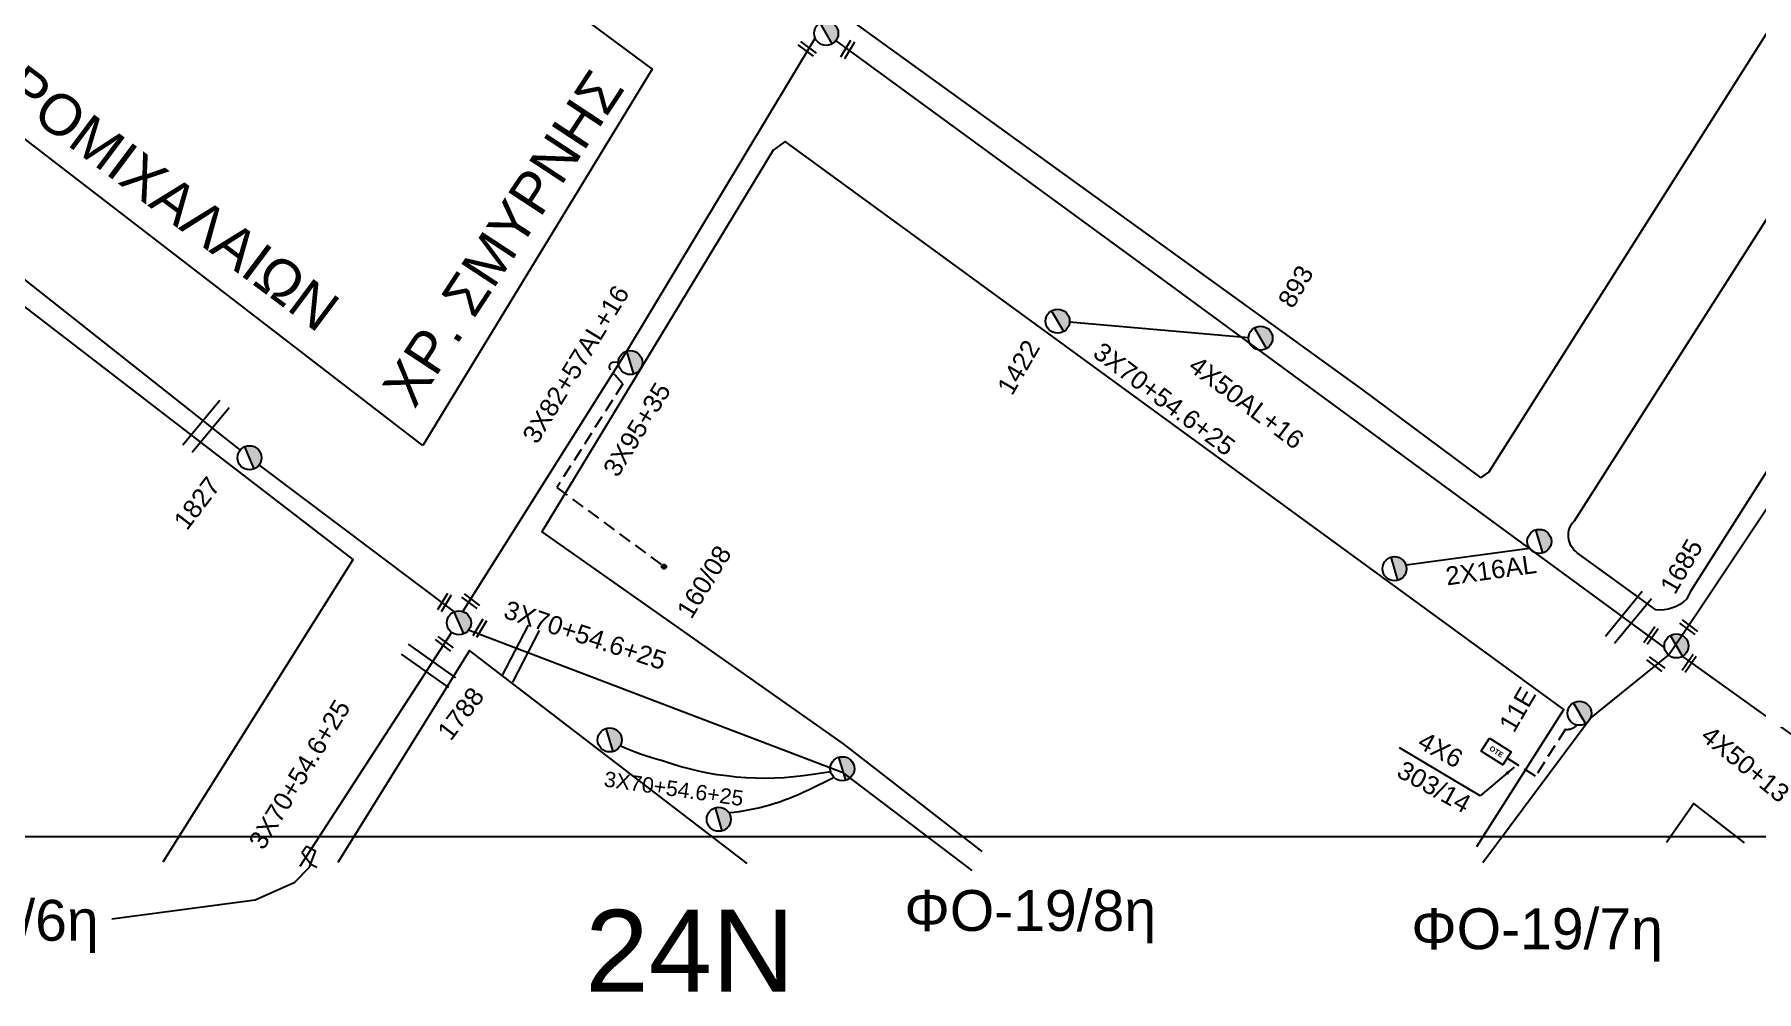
# Model space of a CAD drawing. Header units: millimetres. Extents: x 2999 to 5218, y 1863 to 2903.
# Drawn here: x 4372.3 to 4541, y 1872.6 to 1966.3 of the extents above; entities that cross this region are included whole.
import ezdxf

# ---------------------------------------------------------------- set-up
doc = ezdxf.new("R2010")
doc.units = ezdxf.units.MM
doc.header["$LTSCALE"] = 0.5
doc.linetypes.add('DASHED', pattern=[19.05, 12.7, -6.35])
for name, color, linetype in [('Pillar OTE', 7, 'Continuous'), ('Άγνωστα', 7, 'Continuous'), ('Γυμνά εναέρια ΧΤ (1Φ)   2x16AL', 7, 'Continuous'), ('Γυμνά εναέρια ΧΤ και ΦΟΠ (3Φ)   4x50+16AL', 7, 'Continuous'), ('Επιγραφές - Σχήματα', 7, 'Continuous'), ('Μηχανική τομή', 7, 'Continuous'), ('Στύλος ΦΜ', 7, 'Continuous'), ('Στύλος ΦΜ @ 1', 7, 'Continuous'), ('Συνδέσεις', 7, 'Continuous'), ('Συνεστραμμένα ΧΤ   3x70+54.6+25 AL', 7, 'SYN_LINE'), ('Τομή', 7, 'Continuous'), ('Υπόβαθρο ΔΕΗ', 7, 'Continuous'), ('Υπόγεια καλώδια Παροχών ΧΤ   4x6', 7, 'DASHED')]:
    doc.layers.add(name, color=color, linetype=linetype)
doc.styles.add('arial', font='ARIAL.TTF')
doc.styles.get("Standard").update_dxf_attribs({"font": 'ARIAL.TTF'})
doc.linetypes.add('SYN_LINE', pattern='A,0.5,-0.0001,["/\\/\\/\\/",Standard,S=0.1,R=0,X=0,Y=-0.05],-0.25', length=0.7501)
doc.dimstyles.new('ISO-25', dxfattribs={"dimtxt": 2.5, "dimasz": 2.5, "dimexe": 1.25, "dimexo": 0.625, "dimtad": 1, "dimtxsty": 'Standard', "dimcen": 2.5, "dimadec": 0, "dimazin": 0, "dimtfac": 1, "dimtmove": 0, "dimatfit": 3, "dimfxl": 1, "dimarcsym": 0})

# ---------------------------------------------------------------- blocks, each defined once
blk = doc.blocks.new('ΜΗΧΑΝΙΚΗ ΤΟΜΗ')
at = {"layer": 'Μηχανική τομή', "ltscale": 40}
for p, q in [((-1.89, 0.78), (1.89, 0.78)), ((1.89, 0), (-1.89, 0))]:
    blk.add_line(p, q, dxfattribs=at)
blk = doc.blocks.new('ΤΟΜΗ')
at = {"layer": 'Τομή', "ltscale": 40}
for p, q in [((-5.68, 0), (5.68, 0)), ((5.68, -2.33), (-5.68, -2.33))]:
    blk.add_line(p, q, dxfattribs=at)
blk = doc.blocks.new('ΥΠΑΡΧΩΝ ΤΣΙΜΕΝΤΕΝΙΟΣ ΣΤΥΛΟΣ')
at = {"layer": 'Στύλος ΦΜ'}
blk.add_hatch(color=7, dxfattribs=at).paths.add_polyline_path([(-1.29, -2.28, 0.574793), (2.62, 0, 0.268822), (1.3, 2.27)])
at = {"layer": 'Στύλος ΦΜ', "color": 7}
blk.add_line((-1.29, -2.28), (1.3, 2.27), dxfattribs=at)
blk.add_circle((0, 0), 2.62, dxfattribs=at)
at = {"layer": 'Στύλος ΦΜ', "flags": 4}
for tag, p in [('ΑΡΙΘΜΟΣ', (-4.68, 8.05)), ('ΤΥΠΟΣ', (-4.91, 3.03))]:
    blk.add_attdef(tag, p, '', height=4, dxfattribs=at)
blk = doc.blocks.new('_ΣΥΝΔΕΣΗ')
at = {"layer": 'Συνδέσεις', "linetype": 'SYN_LINE', "ltscale": 40}
blk.add_hatch(color=256, dxfattribs=at).paths.add_polyline_path([(0.5, -0.01, 1), (-0.5, -0.01, 1)])
at = {"layer": 'Συνδέσεις'}
blk.add_circle((0, -0.01), 0.5, dxfattribs=at)
blk = doc.blocks.new('PILLAR ΟΤΕ')
at = {"layer": 'Pillar OTE', "ltscale": 40}
blk.add_lwpolyline([(-3.31, 2.02), (3.39, 2.02), (3.39, -1.99), (-3.31, -1.99)], close=True, dxfattribs=at)
at = {"layer": 'Pillar OTE', "insert": (-1.81, 0.71), "char_height": 1.3575, "width": 109.961, "attachment_point": 1}
blk.add_mtext('{\\fArial|b1|i0|c161|p34;OTE}', dxfattribs=at)

msp = doc.modelspace()

# ---------------------------------------------------------------- linework, layer by layer
at = {"layer": 'Άγνωστα', "color": 151, "ltscale": 20}
msp.add_lwpolyline([(4414.28, 1909.82), (4430.35, 1935.32), (4448.78, 1965.95)], dxfattribs=at)
at = {"layer": 'Άγνωστα', "color": 30, "ltscale": 40}
msp.add_lwpolyline([(4531.94, 1906.31), (4482.7, 1942.42), (4450.81, 1965.73)], dxfattribs=at)
at = {"layer": 'Άγνωστα', "color": 151, "linetype": 'DASHED', "ltscale": 0.2}
msp.add_lwpolyline([(4429.51, 1934.22), (4429.51, 1934.22), (4429.03, 1934.21, 0.641623), (4428.72, 1933.48, -0.001843), (4429.95, 1932.1), (4423.48, 1921.96), (4433.98, 1914.21)], format="xyb", dxfattribs=at)
at = {"layer": 'Άγνωστα', "color": 151, "linetype": 'SYN_LINE', "ltscale": 20}
msp.add_lwpolyline([(4394.33, 1924.16), (4413.44, 1909.79)], dxfattribs=at)
at = {"layer": 'Άγνωστα', "color": 1, "linetype": 'SYN_LINE', "ltscale": 20}
msp.add_lwpolyline([(4413.18, 1907.77), (4398.32, 1884.85)], dxfattribs=at)
at = {"layer": 'Άγνωστα', "color": 27, "linetype": 'SYN_LINE', "ltscale": 20}
msp.add_lwpolyline([(4464.15, 1884.48), (4451.58, 1893.98), (4414.84, 1907.99)], dxfattribs=at)
at = {"layer": 'Άγνωστα', "color": 2, "ltscale": 40}
msp.add_lwpolyline([(4533.7, 1905.43), (4559.93, 1886.65)], dxfattribs=at)
at = {"layer": 'Άγνωστα', "color": 27, "linetype": 'SYN_LINE', "ltscale": 20}
msp.add_lwpolyline([(4450.3, 1894.14), (4448.55, 1893.86, -0.125276), (4433.72, 1895.23, -0.041947), (4429.68, 1896.66, -1.150639)], format="xyb", dxfattribs=at)
at = {"layer": 'Άγνωστα', "color": 27, "ltscale": 40}
msp.add_lwpolyline([(4450.63, 1893.58), (4448.13, 1892.34, -0.090719), (4440.34, 1890.1, 20.048021)], format="xyb", dxfattribs=at)
at = {"layer": 'Γυμνά εναέρια ΧΤ (1Φ)   2x16AL', "color": 30, "ltscale": 40}
msp.add_lwpolyline([(4518.74, 1915.99), (4506.64, 1914.34)], dxfattribs=at)
at = {"layer": 'Γυμνά εναέρια ΧΤ και ΦΟΠ (3Φ)   4x50+16AL', "color": 2, "linetype": 'Continuous', "ltscale": 0.2}
msp.add_lwpolyline([(4514.14, 1885.25), (4524.67, 1899.33), (4532.34, 1905.56), (4535.26, 1909.9), (4565.34, 1954.96), (4582.98, 1996.83)], dxfattribs=at)
at = {"layer": 'Επιγραφές - Σχήματα'}
msp.add_lwpolyline([(3017.22, 2889.47), (5045.69, 2889.47), (5045.69, 1887.75), (3017.22, 1887.75)], close=True, dxfattribs=at)
at = {"layer": 'Επιγραφές - Σχήματα', "ltscale": 0.2}
msp.add_lwpolyline([(4379.92, 1879.74), (4393.93, 1881.61), (4397.83, 1883.34), (4399.27, 1884.79), (4399.85, 1886.37), (4398.98, 1886.81), (4398.55, 1886.23), (4399.41, 1885.08), (4399.99, 1884.79)], dxfattribs=at)
at = {"layer": 'Συνεστραμμένα ΧΤ   3x70+54.6+25 AL', "color": 62, "ltscale": 20}
msp.add_lwpolyline([(4341.58, 1964.79), (4362.81, 1949.04), (4392.48, 1925.61)], dxfattribs=at)
at = {"layer": 'Συνεστραμμένα ΧΤ   3x70+54.6+25 AL', "color": 30, "ltscale": 15}
msp.add_lwpolyline([(4491.21, 1936.61), (4473.69, 1938.14)], dxfattribs=at)
at = {"layer": 'Υπόβαθρο ΔΕΗ'}
for points in [[(4513.96, 1922.92), (4514.75, 1923.46), (4544.15, 1969.94), (4543.05, 1971.04), (4483.58, 2017.8), (4482.49, 2017.22), (4452.66, 1967.4), (4502.23, 1931.61), (4513.96, 1922.92)], [(4410.35, 1926.07), (4348.29, 1973.88), (4370.54, 2009.06), (4432.81, 1962.91), (4410.35, 1926.07)], [(4384.93, 1885.32), (4403.54, 1914.91), (4341.01, 1963), (4315.66, 1923.77), (4315.83, 1923.17), (4357.11, 1892.17), (4367.3, 1884.84)], [(4513.56, 1886.8), (4522.1, 1900.23), (4445.83, 1955.82), (4444.68, 1954.97), (4422.03, 1917.61), (4451.53, 1896.86), (4465.1, 1886.31)], [(4442.12, 1885.16), (4414.93, 1905.99), (4402.04, 1885.24)], [(4513.91, 1891.76), (4505.98, 1896.46)], [(4539.78, 1887.18), (4534.81, 1891.03), (4532.13, 1887.22)]]:
    msp.add_lwpolyline(points, dxfattribs=at)
msp.add_lwpolyline([(4523.12, 1918.71), (4548.22, 1958.07), (4552.28, 1963.81), (4561.7, 1956.36, -0.328911), (4562.04, 1955.11), (4534.51, 1911.84), (4534.11, 1911.03, -0.227386), (4531.09, 1909.99), (4523.4, 1915.57, -0.456019), (4523.12, 1918.71, 0.036665)], format="xyb", dxfattribs=at)
at = {"layer": 'Υπόγεια καλώδια Παροχών ΧΤ   4x6', "color": 2, "linetype": 'DASHED', "ltscale": 0.2}
msp.add_lwpolyline([(4523.38, 1898.71, -0.246091), (4522.24, 1898.29), (4519.32, 1893.7), (4516.54, 1895.46)], format="xyb", dxfattribs=at)

# ---------------------------------------------------------------- block references
at = {"layer": 'Pillar OTE', "xscale": 0.3750000000000001, "yscale": 0.3750000000000001, "zscale": 0.3750000000000001, "rotation": 327.5670267742871}
msp.add_blockref('PILLAR ΟΤΕ', (4515.44, 1896.12), dxfattribs=at)
at = {"layer": 'Μηχανική τομή'}
for p, xscale, yscale, zscale, rotation in [((4447.87, 1964.73), 0.4999999999999995, 0.4999999999999995, 0.4999999999999995, 323.5804355050505), ((4452.13, 1964.73), 0.4999999999999994, 0.4999999999999994, 0.4999999999999994, 58.8348111286886), ((4412.66, 1910.61), 0.4999999999999994, 0.4999999999999994, 0.4999999999999994, 58.8348111286886), ((4414.93, 1910.67), 0.4999999999999995, 0.4999999999999995, 0.4999999999999995, 323.5804355050505), ((4416.11, 1908.09), 0.4999999999999994, 0.4999999999999994, 0.4999999999999994, 58.8348111286886), ((4534.19, 1908.12), 0.4999999999999994, 0.4999999999999994, 0.4999999999999994, 323.4536695641671), ((4412.35, 1906.51), 0.4999999999999995, 0.4999999999999995, 0.4999999999999995, 323.5804355050505), ((4530.79, 1907.35), 0.4999999999999994, 0.4999999999999994, 0.4999999999999994, 55.12179364433318), ((4534.52, 1904.63), 0.4999999999999994, 0.4999999999999994, 0.4999999999999994, 55.12179364433318), ((4530.97, 1904.52), 0.4999999999999994, 0.4999999999999994, 0.4999999999999994, 323.4536695641671)]:
    msp.add_blockref('ΜΗΧΑΝΙΚΗ ΤΟΜΗ', p, dxfattribs=dict(at, xscale=xscale, yscale=yscale, zscale=zscale, rotation=rotation))
at = {"layer": 'Στύλος ΦΜ @ 1', "ltscale": 40}
ref = msp.add_blockref('ΥΠΑΡΧΩΝ ΤΣΙΜΕΝΤΕΝΙΟΣ ΣΤΥΛΟΣ', (4449.86, 1966.42), dxfattribs=dict(at, xscale=0.4499999999998182, yscale=0.4499999999998182, zscale=0.4499999999998182, rotation=59.86363930638384))
ref.add_attrib('ΤΥΠΟΣ', '697', (4457.43, 1967.39), dxfattribs={"layer": 'Στύλος ΦΜ', "height": 1.8, "rotation": 59.8636, "flags": 4})
ref = msp.add_blockref('ΥΠΑΡΧΩΝ ΤΣΙΜΕΝΤΕΝΙΟΣ ΣΤΥΛΟΣ', (4492.39, 1936.58), dxfattribs=dict(at, xscale=0.4499999999998182, yscale=0.4499999999998182, zscale=0.4499999999998182, rotation=59.86363930638384))
ref.add_attrib('ΤΥΠΟΣ', '893', (4495.55, 1939.37), dxfattribs={"layer": 'Στύλος ΦΜ', "height": 1.8, "rotation": 59.8636, "flags": 4})
ref = msp.add_blockref('ΥΠΑΡΧΩΝ ΤΣΙΜΕΝΤΕΝΙΟΣ ΣΤΥΛΟΣ', (4472.52, 1938.24), dxfattribs=dict(at, xscale=0.4499999999998182, yscale=0.4499999999998182, zscale=0.4499999999998182, rotation=59.86363930638384))
ref.add_attrib('ΤΥΠΟΣ', '1422', (4468.06, 1930.86), dxfattribs={"layer": 'Στύλος ΦΜ', "height": 1.8, "rotation": 59.8636, "flags": 4})
at = {"layer": 'Στύλος ΦΜ @ 1', "ltscale": 40, "xscale": 0.4499999999998182, "yscale": 0.4499999999998182, "zscale": 0.4499999999998182, "rotation": 46.14286593804238}
for p in [(4430.68, 1934.19), (4519.69, 1916.68), (4505.51, 1914.01), (4428.66, 1897.25), (4451.44, 1894.43), (4439.34, 1889.48)]:
    msp.add_blockref('ΥΠΑΡΧΩΝ ΤΣΙΜΕΝΤΕΝΙΟΣ ΣΤΥΛΟΣ', p, dxfattribs=at)
at = {"layer": 'Στύλος ΦΜ @ 1', "ltscale": 40}
ref = msp.add_blockref('ΥΠΑΡΧΩΝ ΤΣΙΜΕΝΤΕΝΙΟΣ ΣΤΥΛΟΣ', (4393.39, 1924.87), dxfattribs=dict(at, xscale=0.4499999999998183, yscale=0.4499999999998183, zscale=0.4499999999998183, rotation=52.63929407640403))
ref.add_attrib('ΤΥΠΟΣ', '1827', (4387.26, 1917.66), dxfattribs={"layer": 'Στύλος ΦΜ', "height": 1.8, "rotation": 52.6393, "flags": 4})
ref = msp.add_blockref('ΥΠΑΡΧΩΝ ΤΣΙΜΕΝΤΕΝΙΟΣ ΣΤΥΛΟΣ', (4533.11, 1906.45), dxfattribs=dict(at, xscale=0.4499999999998182, yscale=0.4499999999998182, zscale=0.4499999999998182, rotation=59.86363930638384))
ref.add_attrib('ΤΥΠΟΣ', '1685', (4532.97, 1911.38), dxfattribs={"layer": 'Στύλος ΦΜ', "height": 1.8, "rotation": 59.8636, "flags": 4})
ref = msp.add_blockref('ΥΠΑΡΧΩΝ ΤΣΙΜΕΝΤΕΝΙΟΣ ΣΤΥΛΟΣ', (4413.9, 1908.71), dxfattribs=dict(at, xscale=0.4499999999998183, yscale=0.4499999999998183, zscale=0.4499999999998183, rotation=52.63929407640403))
ref.add_attrib('ΤΥΠΟΣ', '1788', (4413.09, 1897.06), dxfattribs={"layer": 'Στύλος ΦΜ', "height": 1.8, "rotation": 52.6393, "flags": 4})
ref = msp.add_blockref('ΥΠΑΡΧΩΝ ΤΣΙΜΕΝΤΕΝΙΟΣ ΣΤΥΛΟΣ', (4523.62, 1899.86), dxfattribs=dict(at, xscale=0.4499999999998182, yscale=0.4499999999998182, zscale=0.4499999999998182, rotation=59.86363930638384))
ref.add_attrib('ΤΥΠΟΣ', '11Ε', (4517.2, 1897.85), dxfattribs={"layer": 'Στύλος ΦΜ', "height": 1.8, "rotation": 59.8636, "flags": 4})
at = {"layer": 'Συνδέσεις', "xscale": 0.4500000000002728, "yscale": 0.4500000000002728, "zscale": 0.4500000000002728}
msp.add_blockref('_ΣΥΝΔΕΣΗ', (4433.98, 1914.21), dxfattribs=at)
at = {"layer": 'Τομή'}
for p, xscale, yscale, zscale, rotation in [((4388.68, 1928.32), 0.4999999999999998, 0.4999999999999998, 0.4999999999999998, 50.48748241285512), ((4527.96, 1909.61), 0.4999999999999998, 0.4999999999999998, 0.4999999999999998, 50.48748241285512), ((4419.41, 1905.97), 0.4999999999999997, 0.4999999999999997, 0.4999999999999997, 62.63831524275317), ((4410.58, 1904.02), 0.4999999999999998, 0.4999999999999998, 0.4999999999999998, 144.8826150023538)]:
    msp.add_blockref('ΤΟΜΗ', p, dxfattribs=dict(at, xscale=xscale, yscale=yscale, zscale=zscale, rotation=rotation))

# ---------------------------------------------------------------- texts
at = {"ltscale": 40, "insert": (4426.26, 1880.62), "char_height": 4, "width": 17.8089, "attachment_point": 1, "style": 'arial'}
msp.add_mtext('{\\H2x;24Ν}', dxfattribs=at)
at = {"layer": 'Άγνωστα', "ltscale": 40, "width": 17.1868, "attachment_point": 1, "style": 'arial'}
for s, insert, char_height, rotation in [('3X82+57AL+16', (4420.01, 1927.04), 1.8, 58.5753), ('3X70+54.6+25', (4476.93, 1936.31), 1.8, 322.9992), ('4X50AL+16', (4486.28, 1934.98), 1.8, 322.9992), ('3X95+35', (4427.91, 1923.79), 1.8, 58.5753), ('160/08', (4435.12, 1909.92), 1.8, 58.5753), ('3X70+54.6+25', (4418.71, 1910.95), 1.8, 341.717), ('3X70+54.6+25', (4393.21, 1887.31), 1.8, 58.5753), ('4Χ6', (4508.5, 1898.16), 1.8, 331.0484), ('4X50+13', (4536.51, 1898.79), 1.8, 320.7965), ('3X70+54.6+25', (4428.24, 1894.19), 1.5, 351.8913), ('303/14', (4506.46, 1895.31), 1.8, 331.0484)]:
    msp.add_mtext(s, dxfattribs=dict(at, insert=insert, char_height=char_height, rotation=rotation))
at = {"layer": 'Γυμνά εναέρια ΧΤ (1Φ)   2x16AL', "ltscale": 40, "insert": (4510.4, 1914.15), "char_height": 1.8, "width": 17.1868, "attachment_point": 1, "rotation": 7.9667, "style": 'arial'}
msp.add_mtext('2X16AL', dxfattribs=at)
at = {"layer": 'Επιγραφές - Σχήματα', "char_height": 4, "attachment_point": 1}
for s, insert, width, rotation in [('ΜΑΥΡΟΜΙΧΑΛΑΙΩΝ', (4361.67, 1970.85), 15.1545, 323.1319), ('ΧΡ. ΣΜΥΡΝΗΣ', (4406.2, 1931.75), 44.4624, 56.7131)]:
    msp.add_mtext(s, dxfattribs=dict(at, insert=insert, width=width, rotation=rotation))
at = {"layer": 'Επιγραφές - Σχήματα', "char_height": 4, "width": 15.1545, "attachment_point": 1}
for s, insert in [('ΦΟ-19/8η', (4457.51, 1882.55)), ('ΦΟ-19/6η', (4353.97, 1881.59)), ('ΦΟ-19/7η', (4507.14, 1880.76))]:
    msp.add_mtext(s, dxfattribs=dict(at, insert=insert))

# ---------------------------------------------------------------- leaders
at = {"layer": 'Επιγραφές - Σχήματα', "ltscale": 40}
msp.add_leader([(4517.24, 1894.59), (4513.91, 1891.76)], dimstyle='ISO-25', override={"dimasz": 1, "dimtad": 0}, dxfattribs=at)

doc.saveas('drawing.dxf')
